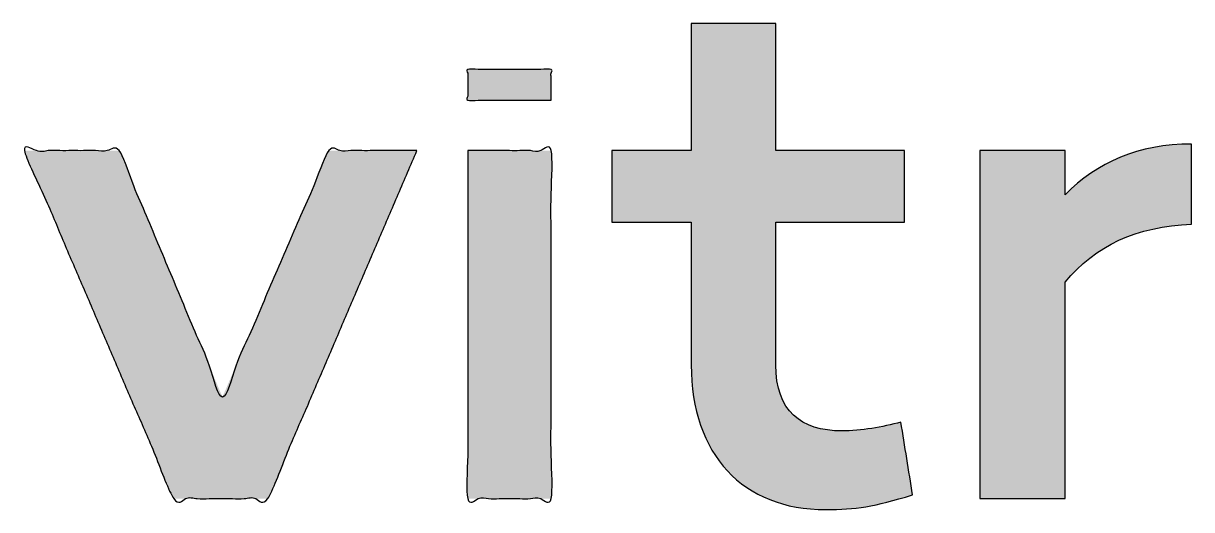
# Model space of a CAD drawing. Header units: millimetres. Extents: x 1841 to 1977, y -2528 to -2309.
# Drawn here: x 1916.73 to 1922.37, y -2498.78 to -2496.44 of the extents above; entities that cross this region are included whole.
import ezdxf

# ---------------------------------------------------------------- set-up
doc = ezdxf.new("R2010")
doc.units = ezdxf.units.MM
doc.layers.add('LASER$cut', color=1, linetype='Continuous', lineweight=0, true_color=0xff0000)
doc.layers.add('LASER$engrave', color=7, linetype='Continuous')

# ---------------------------------------------------------------- blocks, each defined once
blk = doc.blocks.new('Block 01')
at = {"layer": 'LASER$engrave'}
for points in [[(11.5482, 29.7343), (11.4821, 29.7149), (11.4238, 29.6992), (11.397, 29.6926), (11.3713, 29.6868), (11.3467, 29.6818), (11.3228, 29.6775), (11.2993, 29.6738), (11.2762, 29.6708), (11.253, 29.6683), (11.2297, 29.6664), (11.2059, 29.665), (11.1814, 29.664), (11.1293, 29.6633), (11.1106, 29.6635), (11.0921, 29.6641), (11.0739, 29.665), (11.0559, 29.6664), (11.0381, 29.6681), (11.0206, 29.6702), (11.0033, 29.6727), (10.9862, 29.6756), (10.9694, 29.6788), (10.9528, 29.6824), (10.9365, 29.6864), (10.9204, 29.6907), (10.9045, 29.6954), (10.8889, 29.7005), (10.8736, 29.7059), (10.8585, 29.7116), (10.8437, 29.7178), (10.8292, 29.7242), (10.8149, 29.7311), (10.8008, 29.7382), (10.7871, 29.7458), (10.7736, 29.7536), (10.7604, 29.7618), (10.7474, 29.7704), (10.7348, 29.7792), (10.7224, 29.7884), (10.7103, 29.798), (10.6984, 29.8078), (10.6869, 29.818), (10.6756, 29.8285), (10.6647, 29.8394), (10.654, 29.8505), (10.6436, 29.862), (10.6335, 29.8738), (10.6238, 29.8859), (10.6143, 29.8983), (10.6051, 29.911), (10.5962, 29.924), (10.5877, 29.9374), (10.5794, 29.951), (10.5714, 29.9649), (10.5638, 29.9792), (10.5565, 29.9937), (10.5495, 30.0085), (10.5428, 30.0236), (10.5364, 30.039), (10.5304, 30.0547), (10.5247, 30.0706), (10.5193, 30.0869), (10.5143, 30.1034), (10.5096, 30.1202), (10.5052, 30.1372), (10.5011, 30.1546), (10.4974, 30.1722), (10.4941, 30.1901), (10.4911, 30.2082), (10.4884, 30.2266), (10.4861, 30.2453), (10.4841, 30.2642), (10.4825, 30.2834), (10.4812, 30.3028), (10.4803, 30.3225), (10.4798, 30.3424), (10.4796, 30.3626), (10.4796, 31.0513), (10.0962, 31.0513), (10.0962, 31.3957), (10.4796, 31.3957), (10.4796, 32.0099), (10.8879, 32.0099), (10.8879, 31.3957), (11.5091, 31.3957), (11.5091, 31.0513), (10.8879, 31.0513), (10.8879, 30.3626), (10.8882, 30.342), (10.8887, 30.332), (10.8893, 30.3221), (10.8901, 30.3125), (10.891, 30.303), (10.8921, 30.2938), (10.8934, 30.2847), (10.8949, 30.2757), (10.8965, 30.267), (10.8984, 30.2584), (10.9003, 30.2501), (10.9025, 30.2419), (10.9048, 30.2338), (10.9072, 30.226), (10.9098, 30.2183), (10.9126, 30.2108), (10.9156, 30.2035), (10.9187, 30.1964), (10.9219, 30.1894), (10.9254, 30.1826), (10.9289, 30.176), (10.9327, 30.1695), (10.9365, 30.1632), (10.9406, 30.1571), (10.9448, 30.1512), (10.9491, 30.1454), (10.9536, 30.1398), (10.9583, 30.1343), (10.9631, 30.1291), (10.968, 30.1239), (10.9731, 30.119), (10.9783, 30.1142), (10.9837, 30.1096), (10.9892, 30.1051), (10.9949, 30.1008), (11.0007, 30.0967), (11.0066, 30.0927), (11.0127, 30.0889), (11.0189, 30.0852), (11.0253, 30.0817), (11.0318, 30.0784), (11.0384, 30.0752), (11.0452, 30.0722), (11.0521, 30.0693), (11.0591, 30.0666), (11.0663, 30.064), (11.0736, 30.0616), (11.081, 30.0593), (11.0886, 30.0572), (11.0963, 30.0552), (11.1041, 30.0534), (11.112, 30.0518), (11.1201, 30.0503), (11.1283, 30.0489), (11.1366, 30.0477), (11.145, 30.0466), (11.1536, 30.0457), (11.1623, 30.0449), (11.171, 30.0442), (11.189, 30.0434), (11.2074, 30.0431), (11.2248, 30.0433), (11.2424, 30.0439), (11.2603, 30.0449), (11.2782, 30.0463), (11.2963, 30.048), (11.3144, 30.05), (11.3507, 30.0551), (11.3869, 30.0613), (11.4226, 30.0686), (11.4575, 30.0768), (11.4914, 30.0857)], [(9.8038, 31.6392), (9.4011, 31.6392), (9.4011, 31.7879), (9.8038, 31.7879)], [(12.2838, 31.1827), (12.2983, 31.1971), (12.3131, 31.2112), (12.3281, 31.2248), (12.3434, 31.238), (12.3591, 31.2509), (12.375, 31.2633), (12.3912, 31.2753), (12.4077, 31.2868), (12.4245, 31.298), (12.4416, 31.3087), (12.4591, 31.319), (12.4768, 31.3288), (12.4948, 31.3382), (12.5131, 31.3472), (12.5317, 31.3557), (12.5506, 31.3637), (12.5698, 31.3713), (12.5893, 31.3784), (12.6091, 31.3851), (12.6292, 31.3913), (12.6496, 31.397), (12.6703, 31.4023), (12.6914, 31.407), (12.7127, 31.4113), (12.7343, 31.4151), (12.7563, 31.4184), (12.7785, 31.4212), (12.8011, 31.4235), (12.824, 31.4253), (12.8472, 31.4266), (12.8707, 31.4274), (12.8945, 31.4276), (12.8945, 31.0407), (12.8697, 31.0394), (12.8453, 31.0377), (12.8214, 31.0355), (12.7978, 31.0328), (12.7746, 31.0297), (12.7517, 31.026), (12.7293, 31.0219), (12.7072, 31.0173), (12.6855, 31.0122), (12.6642, 31.0066), (12.6432, 31.0006), (12.6227, 30.994), (12.6024, 30.987), (12.5826, 30.9795), (12.5631, 30.9715), (12.5439, 30.963), (12.5251, 30.954), (12.5067, 30.9446), (12.4886, 30.9346), (12.4708, 30.9241), (12.4534, 30.9132), (12.4364, 30.9018), (12.4196, 30.8898), (12.4032, 30.8774), (12.3872, 30.8645), (12.3714, 30.8511), (12.356, 30.8372), (12.341, 30.8228), (12.3262, 30.8079), (12.3118, 30.7925), (12.2976, 30.7766), (12.2838, 30.7602), (12.2838, 29.7165), (11.8721, 29.7165), (11.8721, 31.3956), (12.2838, 31.3956)], [(9.1558, 31.3957), (8.4358, 29.7165), (7.9823, 29.7165), (7.262, 31.3957), (7.7188, 31.3957), (8.2172, 30.2066), (8.7307, 31.3957)], [(9.4011, 31.3957), (9.8038, 31.3957), (9.8038, 29.7165), (9.4011, 29.7165)]]:
    blk.add_hatch(color=256, dxfattribs=at).paths.add_polyline_path(points, flags=0)
for points, degree, knots in [([(11.5482, 29.7343, -0.3525), (11.36, 29.6775, -0.3525), (11.2748, 29.6633, -0.3525), (11.1293, 29.6633, -0.3525), (10.7281, 29.6633, -0.3525), (10.4796, 29.9295, -0.3525), (10.4796, 30.3626, -0.3525), (10.4796, 30.5922, -0.3525), (10.4796, 30.8217, -0.3525), (10.4796, 31.0513, -0.3525), (10.3518, 31.0513, -0.3525), (10.224, 31.0513, -0.3525), (10.0962, 31.0513, -0.3525), (10.0962, 31.1661, -0.3525), (10.0962, 31.2809, -0.3525), (10.0962, 31.3957, -0.3525), (10.224, 31.3957, -0.3525), (10.3518, 31.3957, -0.3525), (10.4796, 31.3957, -0.3525), (10.4796, 31.6004, -0.3525), (10.4796, 31.8051, -0.3525), (10.4796, 32.0099, -0.3525), (10.6157, 32.0099, -0.3525), (10.7518, 32.0099, -0.3525), (10.8879, 32.0099, -0.3525), (10.8879, 31.8051, -0.3525), (10.8879, 31.6004, -0.3525), (10.8879, 31.3957, -0.3525), (11.095, 31.3957, -0.3525), (11.302, 31.3957, -0.3525), (11.5091, 31.3957, -0.3525), (11.5091, 31.2809, -0.3525), (11.5091, 31.1661, -0.3525), (11.5091, 31.0513, -0.3525), (11.302, 31.0513, -0.3525), (11.095, 31.0513, -0.3525), (10.8879, 31.0513, -0.3525), (10.8879, 30.8217, -0.3525), (10.8879, 30.5922, -0.3525), (10.8879, 30.3626, -0.3525), (10.8879, 30.139, -0.3525), (11.0086, 30.0431, -0.3525), (11.2074, 30.0431, -0.3525), (11.2996, 30.0431, -0.3525), (11.4027, 30.0609, -0.3525), (11.4914, 30.0857, -0.3525), (11.5103, 29.9686, -0.3525), (11.5293, 29.8514, -0.3525), (11.5482, 29.7343, -0.3525)], 3, [0, 0, 0, 0, 1, 1, 1, 2, 2, 2, 15.545, 15.545, 15.545, 23.086, 23.086, 23.086, 29.858, 29.858, 29.858, 37.399, 37.399, 37.399, 49.478, 49.478, 49.478, 57.507, 57.507, 57.507, 69.586, 69.586, 69.586, 81.804, 81.804, 81.804, 88.576, 88.576, 88.576, 100.794, 100.794, 100.794, 114.339, 114.339, 114.339, 115.339, 115.339, 115.339, 116.339, 116.339, 116.339, 117.339, 117.339, 117.339, 117.339]), ([(9.8038, 31.6392, -0.3525), (9.4011, 31.6392, -0.3525), (9.4011, 31.7879, -0.3525), (9.8038, 31.7879, -0.3525), (9.8038, 31.6392, -0.3525)], 1, [0, 0, 7.918, 10.842, 18.76, 21.684, 21.684]), ([(9.1558, 31.3957, -0.3525), (8.4358, 29.7165, -0.3525), (7.9823, 29.7165, -0.3525), (7.262, 31.3957, -0.3525), (7.7188, 31.3957, -0.3525), (8.2172, 30.2066, -0.3525), (8.7307, 31.3957, -0.3525), (9.1558, 31.3957, -0.3525)], 1, [0, 0, 35.930824, 44.850824, 80.784013, 89.768013, 115.123302, 140.594483, 148.956483, 148.956483]), ([(9.4011, 31.3957, -0.3525), (9.8038, 31.3957, -0.3525), (9.8038, 29.7165, -0.3525), (9.4011, 29.7165, -0.3525), (9.4011, 31.3957, -0.3525)], 1, [0, 0, 7.918, 40.941, 48.859, 81.882, 81.882]), ([(12.2838, 31.1827, -0.3525), (12.4365, 31.3388, -0.3525), (12.6389, 31.4276, -0.3525), (12.8945, 31.4276, -0.3525), (12.8945, 31.2986, -0.3525), (12.8945, 31.1696, -0.3525), (12.8945, 31.0407, -0.3525), (12.6282, 31.03, -0.3525), (12.4294, 30.9377, -0.3525), (12.2838, 30.7602, -0.3525), (12.2838, 30.4123, -0.3525), (12.2838, 30.0644, -0.3525), (12.2838, 29.7165, -0.3525), (12.1466, 29.7165, -0.3525), (12.0093, 29.7165, -0.3525), (11.8721, 29.7165, -0.3525), (11.8721, 30.2762, -0.3525), (11.8721, 30.8359, -0.3525), (11.8721, 31.3956, -0.3525), (12.0093, 31.3956, -0.3525), (12.1466, 31.3956, -0.3525), (12.2838, 31.3956, -0.3525), (12.2838, 31.3246, -0.3525), (12.2838, 31.2537, -0.3525), (12.2838, 31.1827, -0.3525)], 3, [0, 0, 0, 0, 1, 1, 1, 8.61, 8.61, 8.61, 9.61, 9.61, 9.61, 30.136, 30.136, 30.136, 38.234, 38.234, 38.234, 71.257, 71.257, 71.257, 79.355, 79.355, 79.355, 83.543, 83.543, 83.543, 83.543])]:
    blk.add_open_spline(points, degree=degree, knots=knots, dxfattribs=at)

msp = doc.modelspace()

# ---------------------------------------------------------------- block references
at = {"layer": 'LASER$cut'}
msp.add_blockref('Block 01', (1909.4747, -2528.4475), dxfattribs=at)

doc.saveas('drawing.dxf')
